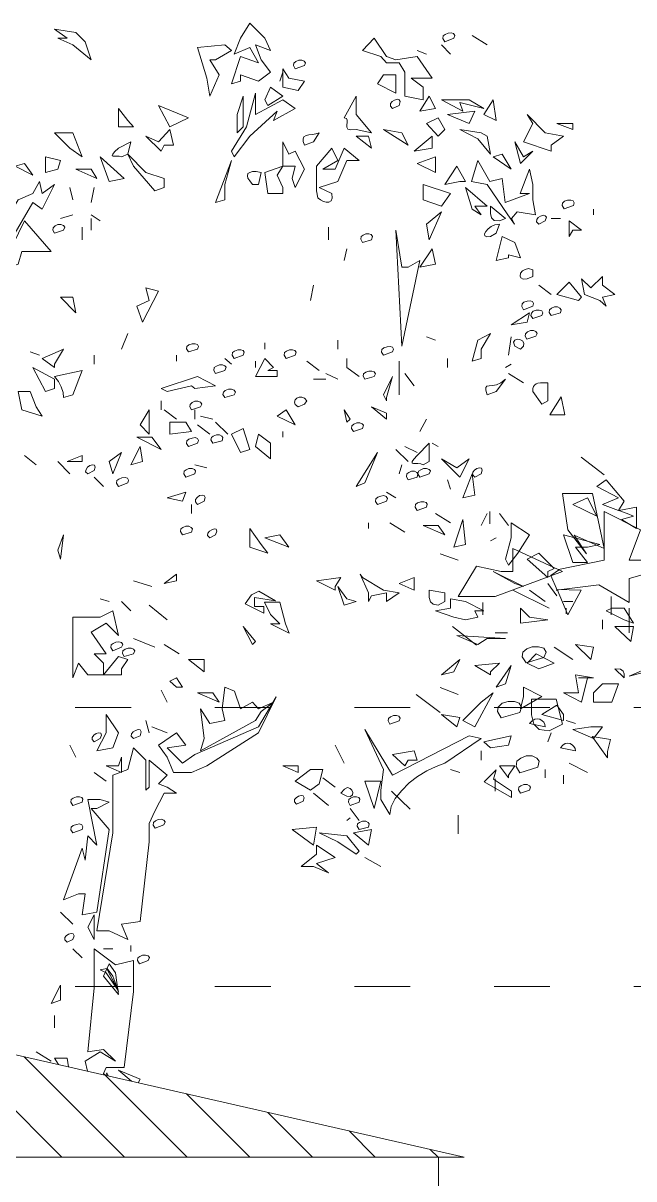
# Model space of a CAD drawing. Header units: millimetres. Extents: x 922141 to 965068, y 34629 to 256118.
# Drawn here: x 954940 to 956908, y 195422 to 199150 of the extents above; entities that cross this region are included whole.
import ezdxf

# ---------------------------------------------------------------- set-up
doc = ezdxf.new("R2010")
doc.units = ezdxf.units.MM
doc.linetypes.add('ACAD_ISO03W100', pattern=[30, 12, -18])
for name, color, linetype, lineweight in [('HATCH', 8, 'Continuous', 5), ('MCA__ LANDSCAPE', 136, 'Continuous', 5), ('MCA__ SCALE', 154, 'Continuous', 18)]:
    doc.layers.add(name, color=color, linetype=linetype, lineweight=lineweight)
doc.layers.add('MCA__ PISCINA ELEV.', color=91, linetype='Continuous')

# ---------------------------------------------------------------- blocks, each defined once
blk = doc.blocks.new('DS')
at = {"layer": 'HATCH', "linetype": 'Continuous'}
for points in [[(568880.2, 386406.3), (568880.2, 386431), (568952.6, 386406.3), (569000.3, 386441.7), (568963.4, 386491), (568940.3, 386551.1), (569000.3, 386528), (568977.2, 386577.2), (568917.2, 386637.3), (568880.2, 386577.2), (568855.6, 386514.1), (568917.2, 386540.3), (568952.6, 386478.7), (568880.2, 386504.9), (568844.8, 386395.5), (568880.2, 386406.3)], [(568285.9, 386491), (568262.8, 386563.4), (568225.8, 386600.3), (568141.1, 386612.6), (568190.4, 386577.2), (568153.5, 386577.2), (568213.5, 386551.1), (568285.9, 386491)], [(569607, 386332.4), (569607, 386381.7), (569559.2, 386418.6), (569643.9, 386418.6), (569583.9, 386504.9), (569499.2, 386491), (569462.2, 386504.9), (569413, 386577.2), (569366.8, 386528), (569439.1, 386504.9), (569462.2, 386478.7), (569511.5, 386478.7), (569534.6, 386441.7), (569534.6, 386346.3), (569607, 386332.4)], [(569730.1, 386577.2), (569733.2, 386588), (569728.6, 386595.7), (569719.4, 386598.8), (569707, 386597.2), (569694.7, 386592.6), (569687, 386586.5), (569685.5, 386575.7), (569693.2, 386563.4), (569730.1, 386577.2)], [(569862.6, 386551.1), (569802.5, 386588), (569862.6, 386551.1)], [(568758.6, 386346.3), (568795.5, 386431), (568758.6, 386491), (568781.7, 386491), (568844.8, 386528), (568818.6, 386551.1), (568709.3, 386540.3), (568746.3, 386418.6), (568758.6, 386346.3)], [(569620.8, 386514.1), (569583.9, 386528), (569620.8, 386514.1)], [(569716.3, 386514.1), (569680.9, 386551.1), (569716.3, 386514.1)], [(569135.8, 386467.9), (569138.9, 386478.7), (569134.3, 386486.4), (569125, 386489.5), (569112.7, 386489.5), (569100.4, 386484.8), (569092.7, 386477.2), (569091.2, 386467.9), (569098.8, 386455.6), (569135.8, 386467.9)], [(569037.3, 386406.3), (569049.6, 386441.7), (569037.3, 386406.3)], [(569109.6, 386369.4), (569135.8, 386406.3), (569072.7, 386418.6), (569049.6, 386455.6), (569049.6, 386381.7), (569109.6, 386369.4)], [(569499.2, 386358.6), (569499.2, 386431), (569449.9, 386431), (569425.3, 386395.5), (569499.2, 386358.6)], [(568855.6, 386104.5), (568917.2, 386187.7), (569026.5, 386286.2), (569012.6, 386249.3), (569098.8, 386297), (569049.6, 386332.4), (568940.3, 386273.9), (568940.3, 386358.6), (568904.8, 386224.6), (568844.8, 386127.6), (568855.6, 386104.5)], [(568867.9, 386200), (568891, 386224.6), (568891, 386346.3), (568867.9, 386273.9), (568867.9, 386200)], [(568989.5, 386309.3), (569049.6, 386346.3), (569000.3, 386381.7), (568977.2, 386332.4), (568989.5, 386309.3)], [(569402.2, 386200), (569340.6, 386273.9), (569340.6, 386346.3), (569292.9, 386260), (569302.1, 386257), (569305.2, 386250.8), (569305.2, 386241.6), (569303.6, 386232.3), (569303.6, 386223.1), (569308.3, 386215.4), (569319, 386212.3), (569340.6, 386213.9), (569402.2, 386200)], [(569656.2, 386297), (569631.6, 386346.3), (569594.6, 386286.2), (569656.2, 386297)], [(568455.2, 386224.6), (568432.1, 386249.3), (568395.2, 386297), (568395.2, 386224.6), (568455.2, 386224.6)], [(568600, 386224.6), (568673.9, 386260), (568553.8, 386309.3), (568600, 386224.6)], [(569511.5, 386309.3), (569516.1, 386324.7), (569511.5, 386332.4), (569503.8, 386334), (569493, 386330.9), (569483.8, 386324.7), (569477.6, 386317), (569477.6, 386306.2), (569485.3, 386297), (569511.5, 386309.3)], [(569765.6, 386286.2), (569753.2, 386321.6), (569848.7, 386297), (569790.2, 386332.4), (569680.9, 386332.4), (569765.6, 386286.2)], [(569898, 386249.3), (569885.7, 386332.4), (569848.7, 386273.9), (569898, 386249.3)], [(569667, 386187.7), (569693.2, 386213.9), (569667, 386260), (569620.8, 386237), (569667, 386187.7)], [(569790.2, 386237), (569813.3, 386286.2), (569704, 386273.9), (569790.2, 386237)], [(570116.6, 386127.6), (570116.6, 386150.7), (570165.9, 386187.7), (570093.5, 386200), (570021.1, 386273.9), (570044.2, 386237), (570007.3, 386164.6), (570116.6, 386127.6)], [(568564.6, 386127.6), (568576.9, 386150.7), (568613.8, 386150.7), (568600, 386213.9), (568553.8, 386164.6), (568504.5, 386187.7), (568564.6, 386127.6)], [(569548.5, 386150.7), (569522.3, 386200), (569449.9, 386213.9), (569548.5, 386150.7)], [(569874.9, 386115.3), (569862.6, 386187.7), (569837.9, 386200), (569753.2, 386213.9), (569825.6, 386176.9), (569874.9, 386115.3)], [(570202.8, 386213.9), (570202.8, 386237), (570139.7, 386237), (570202.8, 386213.9)], [(568250.5, 386104.5), (568213.5, 386200), (568141.1, 386200), (568201.2, 386139.9), (568250.5, 386104.5)], [(568432.1, 386115.3), (568444.5, 386164.6), (568395.2, 386139.9), (568379.8, 386124.6), (568372.1, 386115.3), (568370.6, 386110.7), (568373.6, 386107.6), (568379.8, 386107.6), (568387.5, 386107.6), (568398.3, 386107.6), (568407.5, 386104.5), (568432.1, 386115.3)], [(569098.8, 385982.9), (569135.8, 386055.3), (569098.8, 386127.6), (569072.7, 386115.3), (569049.6, 386164.6), (569049.6, 386067.6), (569098.8, 386067.6), (569086.5, 386018.3), (569098.8, 385982.9)], [(569171.2, 386164.6), (569194.3, 386200), (569180.5, 386196.9), (569166.6, 386193.8), (569152.7, 386192.3), (569142, 386189.2), (569132.7, 386184.6), (569129.6, 386176.9), (569129.6, 386166.1), (569135.8, 386150.7), (569171.2, 386164.6)], [(569402.2, 386139.9), (569389.9, 386187.7), (569340.6, 386187.7), (569402.2, 386139.9)], [(569643.9, 386139.9), (569643.9, 386187.7), (569571.5, 386127.6), (569643.9, 386139.9)], [(569995, 386078.4), (570044.2, 386127.6), (570007.3, 386104.5), (569971.9, 386164.6), (569995, 386078.4)], [(568576.9, 385982.9), (568576.9, 386018.3), (568504.5, 386042.9), (568432.1, 386115.3), (568455.2, 386067.6), (568539.9, 385969), (568576.9, 385982.9)], [(569188.2, 385941.3), (569189.7, 385939.8), (569198.9, 385933.6), (569211.2, 385927.5), (569222, 385924.4), (569232.8, 385924.4), (569242, 385929), (569245.1, 385939.8), (569243.6, 385958.3), (569194.3, 385982.9), (569268.2, 386006), (569303.6, 386090.7), (569352.9, 386090.7), (569292.9, 386139.9), (569257.4, 386055.3), (569208.2, 386055.3), (569268.2, 386090.7), (569243.6, 386139.9), (569183.5, 386067.6), (569183.5, 385969), (569188.2, 385941.3)], [(569958, 386055.3), (569922.6, 386115.3), (569885.7, 386104.5), (569958, 386055.3)], [(568054.9, 386032.2), (568021, 386078.4), (567984.1, 386067.6), (568054.9, 386032.2)], [(568153.5, 386055.3), (568164.2, 386090.7), (568104.2, 386104.5), (568104.2, 386042.9), (568153.5, 386055.3)], [(568418.3, 386018.3), (568322.8, 386104.5), (568358.2, 386006), (568418.3, 386018.3)], [(568818.6, 385933.6), (568818.6, 385995.2), (568844.8, 386090.7), (568781.7, 385922.8), (568818.6, 385933.6)], [(569049.6, 385958.3), (569049.6, 385982.9), (569026.5, 386032.2), (569049.6, 386067.6), (568977.2, 386042.9), (568989.5, 385958.3), (569049.6, 385958.3)], [(569656.2, 386042.9), (569656.2, 386104.5), (569583.9, 386078.4), (569656.2, 386042.9)], [(569753.2, 386006), (569776.3, 386006), (569740.9, 386067.6), (569693.2, 385995.2), (569753.2, 386006)], [(569971, 385836.6), (569958.7, 385859.7), (569981.8, 385885.9), (570054.1, 385873.6), (570043.4, 385933.6), (570043.4, 385995.2), (570031, 386055.3), (569994.1, 385958.3), (570031, 385958.3), (569934, 385922.8), (569921.7, 386018.3), (569872.4, 386006), (569824.7, 386090.7), (569800.1, 386006), (569861.7, 385995.2), (569944.8, 385873.6), (569971, 385836.6)], [(567947.1, 385605.7), (567934.8, 385665.7), (567947.1, 385738.1), (568054.9, 385922.8), (568091.9, 385896.7), (568141.1, 385995.2), (568091.9, 385958.3), (568081.1, 386006), (568054.9, 385958.3), (567996.4, 385933.6), (567924, 385813.5), (567874.8, 386042.9), (567887.1, 385801.2), (567874.8, 385764.3), (567656.1, 386006), (567862.4, 385654.9), (567947.1, 385605.7)], [(568309, 386018.3), (568285.9, 386055.3), (568225.8, 386055.3), (568309, 386018.3)], [(568952.6, 385995.2), (568963.4, 386042.9), (568943.3, 386046), (568927.9, 386046), (568917.2, 386042.9), (568909.5, 386038.3), (568907.9, 386029.1), (568909.5, 386019.9), (568917.2, 386009.1), (568927.9, 385995.2), (568952.6, 385995.2)], [(568213.5, 385933.6), (568201.2, 385982.9), (568213.5, 385933.6)], [(568285.9, 385922.8), (568298.2, 385982.9), (568285.9, 385922.8)], [(569680.9, 385909), (569716.3, 385958.3), (569607, 385995.2), (569607, 385933.6), (569680.9, 385909)], [(569837.9, 385873.6), (569813.3, 385909), (569862.6, 385909), (569776.3, 385982.9), (569802.5, 385896.7), (569837.9, 385873.6)], [(570205.5, 385910.8), (570208.6, 385921.5), (570203.9, 385929.2), (570194.7, 385932.3), (570182.4, 385932.3), (570170.1, 385927.7), (570162.4, 385920), (570160.8, 385910.8), (570168.5, 385898.4), (570205.5, 385910.8)], [(569631.6, 385775), (569680.9, 385885.9), (569620.8, 385836.6), (569631.6, 385775)], [(569934.9, 385859.7), (569874.9, 385909), (569874.9, 385879.7), (569879.5, 385861.3), (569890.3, 385852), (569911.8, 385850.5), (569934.9, 385859.7)], [(570286, 385873.6), (570286, 385896.7), (570286, 385873.6)], [(567996.4, 385678), (568010.3, 385727.3), (568081.1, 385727.3), (568127.3, 385727.3), (568021, 385850.5), (567973.3, 385751.9), (567961, 385665.7), (567996.4, 385678)], [(568176.5, 385813.5), (568181.2, 385824.3), (568176.5, 385832), (568165.8, 385835.1), (568153.5, 385835.1), (568142.7, 385830.5), (568135, 385822.8), (568133.4, 385813.5), (568141.1, 385801.2), (568176.5, 385813.5)], [(568213.5, 385873.6), (568164.2, 385859.7), (568213.5, 385873.6)], [(568322.8, 385850.5), (568285.9, 385873.6), (568322.8, 385850.5)], [(568285.9, 385813.5), (568285.9, 385859.7), (568285.9, 385813.5)], [(569898, 385801.2), (569911.8, 385836.6), (569893.4, 385833.5), (569878, 385827.4), (569865.6, 385818.1), (569856.4, 385807.4), (569851.8, 385798.1), (569853.3, 385790.4), (569861, 385785.8), (569874.9, 385787.4), (569898, 385801.2)], [(570093.5, 385850.5), (570098.1, 385864.3), (570093.5, 385870.5), (570085.8, 385872), (570075, 385869), (570065.8, 385862.8), (570059.6, 385855.1), (570058.1, 385845.9), (570067.3, 385836.6), (570093.5, 385850.5)], [(570153.6, 385859.7), (570116.6, 385859.7)], [(570189, 385787.4), (570202.8, 385813.5), (570238.3, 385813.5), (570189, 385850.5), (570189, 385787.4)], [(568250.5, 385775), (568250.5, 385824.3), (568250.5, 385775)], [(569231.3, 385775), (569231.3, 385824.3), (569231.3, 385775)], [(569402.2, 385775), (569405.3, 385787.4), (569400.6, 385795), (569391.4, 385798.1), (569379.1, 385798.1), (569368.3, 385793.5), (569360.6, 385787.4), (569359.1, 385776.6), (569366.8, 385764.3), (569402.2, 385775)], [(569522.3, 385351.6), (569594.6, 385691.9), (569548.5, 385665.7), (569522.3, 385665.7), (569499.2, 385813.5), (569522.3, 385351.6)], [(569947.2, 385702.7), (569947.2, 385715), (569995, 385702.7), (569971.9, 385764.3), (569922.6, 385787.4), (569898, 385691.9), (569947.2, 385702.7)], [(569292.9, 385691.9), (569303.6, 385738.1), (569292.9, 385691.9)], [(569656.2, 385678), (569643.9, 385738.1), (569594.6, 385665.7), (569656.2, 385678)], [(570044.2, 385628.8), (570044.2, 385654.9), (570027.3, 385659.6), (570013.4, 385656.5), (570002.7, 385650.3), (569995, 385641.1), (569993.4, 385630.3), (569996.5, 385622.6), (570005.8, 385618), (570021.1, 385619.5), (570044.2, 385628.8)], [(570225.9, 385533.3), (570238.3, 385545.6), (570189, 385605.7), (570139.7, 385556.4), (570225.9, 385533.3)], [(570335.3, 385510.2), (570321.4, 385545.6), (570370.7, 385556.4), (570321.4, 385593.3), (570321.4, 385628.8), (570275.2, 385582.6), (570238.3, 385619.5), (570249, 385556.4), (570310.6, 385533.3), (570335.3, 385510.2)], [(568490.7, 385447.1), (568553.8, 385570.2), (568504.5, 385582.6), (568516.8, 385533.3), (568467.6, 385510.2), (568490.7, 385447.1)], [(569158.9, 385533.3), (569171.2, 385593.3), (569158.9, 385533.3)], [(570116.6, 385556.4), (570067.3, 385593.3), (570116.6, 385556.4)], [(568225.8, 385484), (568213.5, 385545.6), (568164.2, 385545.6), (568225.8, 385484)], [(570044.2, 385510.2), (570047.3, 385521), (570042.7, 385528.7), (570033.5, 385531.8), (570021.1, 385530.2), (570008.8, 385525.6), (570001.1, 385519.4), (569999.6, 385508.7), (570007.3, 385496.3), (570044.2, 385510.2)], [(570021.1, 385447.1), (570030.4, 385484), (569958, 385436.3), (570021.1, 385447.1)], [(570079.7, 385473.2), (570084.3, 385484), (570079.7, 385491.7), (570068.9, 385494.8), (570056.6, 385494.8), (570045.8, 385490.2), (570038.1, 385482.5), (570036.5, 385473.2), (570044.2, 385460.9), (570079.7, 385473.2)], [(570153.6, 385484), (570156.6, 385496.3), (570152, 385502.5), (570142.8, 385507.1), (570130.5, 385507.1), (570118.2, 385502.5), (570110.5, 385496.3), (570108.9, 385485.6), (570116.6, 385473.2), (570153.6, 385484)], [(568407.5, 385339.3), (568432.1, 385400.9), (568407.5, 385339.3)], [(569268.2, 385339.3), (569268.2, 385374.7), (569268.2, 385339.3)], [(569656.2, 385374.7), (569620.8, 385388.6), (569656.2, 385374.7)], [(569837.9, 385302.3), (569837.9, 385339.3), (569874.9, 385400.9), (569825.6, 385374.7), (569802.5, 385291.6), (569837.9, 385302.3)], [(569947.2, 385314.7), (569958, 385388.6), (569947.2, 385314.7)], [(569995, 385339.3), (570007.3, 385351.6), (570008.8, 385362.4), (570002.7, 385371.6), (569991.9, 385377.8), (569981.1, 385379.3), (569971.9, 385374.7), (569967.3, 385367), (569971.9, 385351.6), (569995, 385339.3)], [(570056.1, 385391.2), (570060.7, 385402), (570056.1, 385409.7), (570046.9, 385412.7), (570034.5, 385412.7), (570022.2, 385408.1), (570014.5, 385400.4), (570013, 385391.2), (570020.7, 385378.9), (570056.1, 385391.2)], [(568081.1, 385314.7), (568044.1, 385328.5), (568081.1, 385314.7)], [(568141.1, 385265.4), (568141.1, 385279.2), (568176.5, 385339.3), (568091.9, 385302.3), (568141.1, 385265.4)], [(568709.3, 385339.3), (568713.9, 385350.1), (568709.3, 385357.8), (568700.1, 385360.8), (568687.7, 385360.8), (568675.4, 385356.2), (568667.7, 385350.1), (568666.2, 385340.8), (568673.9, 385328.5), (568709.3, 385339.3)], [(568891, 385314.7), (568895.6, 385327), (568891, 385333.1), (568881.7, 385336.2), (568869.4, 385336.2), (568857.1, 385331.6), (568849.4, 385325.4), (568847.9, 385314.7), (568855.6, 385302.3), (568891, 385314.7)], [(568977.2, 385339.3), (568977.2, 385363.9), (568977.2, 385339.3)], [(569098.8, 385314.7), (569101.9, 385327), (569097.3, 385333.1), (569088.1, 385336.2), (569075.8, 385336.2), (569063.4, 385331.6), (569055.7, 385325.4), (569054.2, 385314.7), (569061.9, 385302.3), (569098.8, 385314.7)], [(569485.3, 385328.5), (569489.9, 385339.3), (569485.3, 385347), (569476.1, 385350.1), (569463.8, 385348.5), (569451.4, 385343.9), (569443.7, 385337.7), (569442.2, 385327), (569449.9, 385314.7), (569485.3, 385328.5)], [(568298.2, 385279.2), (568298.2, 385314.7), (568298.2, 385279.2)], [(568626.2, 385291.6), (568626.2, 385314.7), (568626.2, 385291.6)], [(568844.8, 385279.2), (568818.6, 385302.3), (568844.8, 385279.2)], [(569026.5, 385230), (569026.5, 385254.6), (568989.5, 385254.6), (569012.6, 385265.4), (568977.2, 385302.3), (568940.3, 385230), (569026.5, 385230)], [(568940.3, 385265.4), (568940.3, 385291.6), (568940.3, 385265.4)], [(569194.3, 385254.6), (569145, 385291.6), (569194.3, 385254.6)], [(569303.6, 385265.4), (569303.6, 385302.3), (569303.6, 385265.4)], [(569511.5, 385157.6), (569511.5, 385291.6)], [(569704, 385265.4), (569704, 385302.3), (569704, 385265.4)], [(568141.1, 385182.2), (568141.1, 385219.2), (568054.9, 385265.4), (568104.2, 385169.9), (568141.1, 385182.2)], [(568213.5, 385157.6), (568250.5, 385254.6), (568141.1, 385230), (568156.5, 385210), (568167.3, 385188.4), (568175, 385166.8), (568176.5, 385146.8), (568213.5, 385157.6)], [(568818.6, 385254.6), (568823.2, 385266.9), (568818.6, 385273.1), (568809.4, 385276.2), (568797.1, 385276.2), (568784.7, 385271.5), (568775.5, 385265.4), (568774, 385254.6), (568781.7, 385242.3), (568818.6, 385254.6)], [(569268.2, 385219.2), (569220.5, 385242.3)], [(569352.9, 385230), (569303.6, 385265.4), (569352.9, 385230)], [(569413, 385230), (569417.6, 385240.7), (569413, 385248.4), (569403.7, 385251.5), (569391.4, 385251.5), (569379.1, 385246.9), (569369.8, 385240.7), (569368.3, 385231.5), (569376, 385219.2), (569413, 385230)], [(569571.5, 385193), (569534.6, 385242.3), (569571.5, 385193)], [(569958, 385279.2), (569934.9, 385265.4), (569958, 385279.2)], [(570007.3, 385205.3), (569947.2, 385242.3), (570007.3, 385205.3)], [(568589.2, 385169.9), (568686.2, 385193), (568698.5, 385182.2), (568781.7, 385193), (568709.3, 385230), (568564.6, 385182.2), (568589.2, 385169.9)], [(569220.5, 385219.2), (569171.2, 385219.2)], [(569462.2, 385133), (569462.2, 385146.8), (569485.3, 385230), (569449.9, 385157.6), (569462.2, 385133)], [(569898, 385169.9), (569934.9, 385219.2), (569916.4, 385205.3), (569899.5, 385197.6), (569884.1, 385194.6), (569870.3, 385193), (569861, 385191.5), (569856.4, 385186.9), (569856.4, 385176.1), (569862.6, 385157.6), (569898, 385169.9)], [(570079.7, 385120.6), (570104.3, 385133), (570104.3, 385205.3), (570087.4, 385205.3), (570075, 385205.3), (570064.3, 385203.8), (570056.6, 385200.7), (570050.4, 385196.1), (570047.3, 385189.9), (570044.2, 385182.2), (570044.2, 385169.9), (570079.7, 385120.6)], [(568091.9, 385072.9), (568067.2, 385109.9), (568044.1, 385169.9), (567996.4, 385169.9), (568010.3, 385097.6), (568091.9, 385072.9)], [(568855.6, 385157.6), (568860.2, 385168.4), (568855.6, 385176.1), (568844.8, 385179.2), (568832.5, 385179.2), (568820.2, 385174.5), (568812.5, 385168.4), (568810.9, 385159.1), (568818.6, 385146.8), (568855.6, 385157.6)], [(569135.8, 385120.6), (569145, 385133), (569135.8, 385143.7), (569125, 385148.4), (569114.2, 385148.4), (569105, 385143.7), (569098.8, 385137.6), (569095.8, 385128.3), (569098.8, 385119.1), (569109.6, 385109.9), (569135.8, 385120.6)], [(570171.2, 385077.3), (570157.3, 385149.7), (570111.1, 385077.3), (570171.2, 385077.3)], [(568564.6, 385097.6), (568564.6, 385133), (568564.6, 385097.6)], [(568721.6, 385109.9), (568726.2, 385120.6), (568721.6, 385128.3), (568710.8, 385131.4), (568698.5, 385131.4), (568687.7, 385126.8), (568680, 385119.1), (568678.5, 385109.9), (568686.2, 385097.6), (568721.6, 385109.9)], [(569462.2, 385060.6), (569462.2, 385083.7), (569402.2, 385109.9), (569462.2, 385060.6)], [(568516.8, 385000.5), (568516.8, 385023.6), (568516.8, 385097.6), (568481.4, 385037.5), (568516.8, 385000.5)], [(568626.2, 385060.6), (568576.9, 385097.6), (568626.2, 385060.6)], [(568698.5, 385060.6), (568698.5, 385097.6), (568698.5, 385060.6)], [(568770.9, 385060.6), (568721.6, 385072.9), (568770.9, 385060.6)], [(569098.8, 385037.5), (569061.9, 385097.6), (569026.5, 385072.9), (569098.8, 385037.5)], [(569303.6, 385048.3), (569317.5, 385060.6), (569292.9, 385097.6), (569303.6, 385048.3)], [(569594.6, 385011.3), (569620.8, 385060.6), (569594.6, 385011.3)], [(568686.2, 385011.3), (568663.1, 385048.3), (568600, 385048.3), (568600, 385000.5), (568686.2, 385011.3)], [(568758.6, 385000.5), (568709.3, 385037.5), (568758.6, 385000.5)], [(568830.9, 385000.5), (568781.7, 385048.3), (568830.9, 385000.5)], [(568917.2, 384939), (568891, 385023.6), (568844.8, 385000.5), (568880.2, 384928.2), (568917.2, 384939)], [(569049.6, 384988.2), (569049.6, 385011.3), (569049.6, 384988.2)], [(569366.8, 385023.6), (569369.8, 385036), (569365.2, 385042.1), (569356, 385045.2), (569343.7, 385045.2), (569331.3, 385040.6), (569323.6, 385034.4), (569322.1, 385023.6), (569329.8, 385011.3), (569366.8, 385023.6)], [(568564.6, 384939), (568527.6, 384988.2), (568467.6, 384988.2), (568564.6, 384939)], [(568709.3, 384965.1), (568713.9, 384975.9), (568709.3, 384983.6), (568700.1, 384986.7), (568687.7, 384985.2), (568675.4, 384980.5), (568667.7, 384974.4), (568666.2, 384963.6), (568673.9, 384951.3), (568709.3, 384965.1)], [(568807.8, 384974.4), (568810.9, 384986.7), (568806.3, 384992.8), (568797.1, 384997.5), (568784.7, 384997.5), (568772.4, 384992.8), (568764.7, 384986.7), (568763.2, 384977.5), (568770.9, 384965.1), (568807.8, 384974.4)], [(569000.3, 384902), (569000.3, 384965.1), (568952.6, 385000.5), (568940.3, 384951.3), (569000.3, 384902)], [(569631.6, 384891.2), (569631.6, 384965.1), (569583.9, 384915.9), (569570, 384900.5), (569563.8, 384891.2), (569563.8, 384885.1), (569568.5, 384883.5), (569576.2, 384883.5), (569586.9, 384883.5), (569597.7, 384882), (569607, 384878.9), (569631.6, 384891.2)], [(569667, 384951.3), (569643.9, 384965.1)], [(568067.2, 384878.9), (568021, 384915.9), (568067.2, 384878.9)], [(568250.5, 384891.2), (568250.5, 384915.9), (568190.4, 384891.2), (568250.5, 384891.2)], [(568372.1, 384842), (568407.5, 384928.2), (568358.2, 384891.2), (568372.1, 384842)], [(568490.7, 384891.2), (568481.4, 384951.3), (568444.5, 384878.9), (568490.7, 384891.2)], [(569376, 384806.5), (569425.3, 384928.2), (569340.6, 384792.7), (569376, 384806.5)], [(569548.5, 384891.2), (569499.2, 384939), (569548.5, 384891.2)], [(569583.9, 384928.2), (569534.6, 384951.3), (569583.9, 384928.2)], [(568201.2, 384842), (568153.5, 384891.2), (568201.2, 384842)], [(568298.2, 384855.8), (568302.8, 384869.7), (568299.7, 384877.4), (568292, 384878.9), (568281.3, 384875.8), (568272, 384869.7), (568265.9, 384860.4), (568264.3, 384851.2), (568273.6, 384842), (568298.2, 384855.8)], [(568746.3, 384866.6), (568698.5, 384878.9), (568746.3, 384866.6)], [(569511.5, 384842), (569522.3, 384878.9), (569511.5, 384842)], [(569753.2, 384829.6), (569790.2, 384902), (569740.9, 384866.6), (569680.9, 384902), (569753.2, 384829.6)], [(570328.2, 384838), (570235.8, 384908.9), (570328.2, 384838)], [(568335.1, 384792.7), (568298.2, 384829.6), (568335.1, 384792.7)], [(568432.1, 384806.5), (568435.2, 384817.3), (568430.6, 384825), (568421.4, 384828.1), (568409, 384826.6), (568396.7, 384821.9), (568389, 384815.8), (568387.5, 384805), (568395.2, 384792.7), (568432.1, 384806.5)], [(568698.5, 384842), (568701.6, 384854.3), (568697, 384860.4), (568687.7, 384863.5), (568675.4, 384863.5), (568664.6, 384858.9), (568656.9, 384852.7), (568655.4, 384842), (568663.1, 384829.6), (568698.5, 384842)], [(569583.9, 384829.6), (569586.9, 384842), (569582.3, 384848.1), (569573.1, 384852.7), (569560.8, 384852.7), (569550, 384848.1), (569542.3, 384842), (569540.8, 384831.2), (569548.5, 384818.9), (569583.9, 384829.6)], [(569631.6, 384842), (569636.2, 384854.3), (569631.6, 384860.4), (569620.8, 384863.5), (569608.5, 384863.5), (569597.7, 384858.9), (569588.5, 384852.7), (569586.9, 384842), (569594.6, 384829.6), (569631.6, 384842)], [(569813.3, 384757.3), (569802.5, 384842), (569765.6, 384746.5), (569813.3, 384757.3)], [(569837.9, 384842), (569842.5, 384857.4), (569839.5, 384865.1), (569831.8, 384866.6), (569821, 384863.5), (569811.7, 384857.4), (569805.6, 384849.7), (569804, 384840.4), (569813.3, 384829.6), (569837.9, 384842)], [(569716.3, 384781.9), (569704, 384818.9), (569716.3, 384781.9)], [(570384.5, 384697.2), (570407.6, 384734.2), (570335.3, 384818.9), (570298.3, 384792.7), (570384.5, 384746.5), (570321.4, 384720.3), (570384.5, 384697.2)], [(568649.2, 384734.2), (568663.1, 384769.6), (568589.2, 384746.5), (568649.2, 384734.2)], [(568735.5, 384734.2), (568740.1, 384748), (568735.5, 384755.7), (568727.8, 384757.3), (568717, 384755.7), (568707.8, 384748), (568701.6, 384740.3), (568701.6, 384731.1), (568709.3, 384720.3), (568735.5, 384734.2)], [(569462.2, 384734.2), (569465.3, 384745), (569460.7, 384752.7), (569451.4, 384755.7), (569439.1, 384754.2), (569426.8, 384749.6), (569419.1, 384743.4), (569417.6, 384732.6), (569425.3, 384720.3), (569462.2, 384734.2)], [(569499.2, 384746.5), (569462.2, 384769.6)], [(569620.8, 384709.5), (569623.9, 384721.9), (569619.3, 384728), (569610, 384731.1), (569597.7, 384731.1), (569585.4, 384726.5), (569577.7, 384720.3), (569576.2, 384709.5), (569583.9, 384697.2), (569620.8, 384709.5)], [(570257.4, 384523.9), (570208.1, 384597.8), (570328.2, 384545.5), (570282, 384764.1), (570161.9, 384764.1), (570183.5, 384619.4), (570257.4, 384523.9)], [(570298.3, 384674.1), (570261.3, 384746.5), (570202.8, 384720.3), (570298.3, 384674.1)], [(568686.2, 384684.9), (568686.2, 384720.3), (568686.2, 384684.9)], [(569716.3, 384647.9), (569656.2, 384684.9), (569716.3, 384647.9)], [(569837.9, 384637.2), (569862.6, 384684.9), (569837.9, 384637.2)], [(569872.4, 384644), (569872.4, 384693.3), (569872.4, 384644)], [(569947.2, 384637.2), (569911.8, 384684.9), (569947.2, 384637.2)], [(570115.7, 384437.7), (570140.3, 384379.2), (570137.3, 384379.2), (570306.6, 384400.8), (570426.7, 384329.9), (570426.7, 384425.4), (570525.3, 384453.1), (570571.5, 384354.6), (570670, 384354.6), (570670, 384453.1), (570697.7, 384329.9), (570888.6, 384379.2), (570790.1, 384474.7), (570719.3, 384523.9), (570645.4, 384474.7), (570599.2, 384499.3), (570426.7, 384499.3), (570472.9, 384619.4), (570328.2, 384693.3), (570328.2, 384499.3), (570146.5, 384462.3), (570146.5, 384459.3), (570115.7, 384437.7)], [(570386.1, 384697.2), (570384.5, 384697.2), (570384.5, 384697.2), (570386.1, 384697.2)], [(570386.1, 384697.2), (570419.9, 384684.9), (570444.6, 384674.1), (570396.8, 384660.3), (570456.9, 384624.9), (570456.9, 384709.5), (570386.1, 384697.2)], [(569389.9, 384624.9), (569389.9, 384647.9)], [(569534.6, 384611), (569474.5, 384647.9), (569534.6, 384611)], [(569776.3, 384561.7), (569765.6, 384660.3), (569730.1, 384550.9), (569776.3, 384561.7)], [(569947.2, 384478.6), (569984.2, 384526.3), (570030.4, 384600.2), (569958, 384647.9), (569958, 384587.9), (569934.9, 384503.2), (569947.2, 384478.6)], [(568164.2, 384503.2), (568176.5, 384600.2), (568153.5, 384538.6), (568164.2, 384503.2)], [(568686.2, 384611), (568689.3, 384623.3), (568684.7, 384629.5), (568675.4, 384634.1), (568663.1, 384634.1), (568650.8, 384629.5), (568643.1, 384623.3), (568641.5, 384612.5), (568649.2, 384600.2), (568686.2, 384611)], [(568781.7, 384600.2), (568786.3, 384614.1), (568783.2, 384621.8), (568775.5, 384623.3), (568766.3, 384620.2), (568757, 384614.1), (568750.9, 384606.4), (568749.3, 384597.1), (568758.6, 384587.9), (568781.7, 384600.2)], [(568989.5, 384526.3), (568963.4, 384561.7), (568917.2, 384624.9), (568917.2, 384550.9), (568989.5, 384526.3)], [(569072.7, 384550.9), (569037.3, 384600.2), (568977.2, 384587.9), (569072.7, 384550.9)], [(569693.2, 384600.2), (569667, 384637.2), (569607, 384637.2), (569693.2, 384600.2)], [(570261.3, 384489.4), (570213.6, 384550.9), (570261.3, 384550.9), (570310.6, 384561.7), (570165.9, 384600.2), (570202.8, 384489.4), (570261.3, 384489.4)], [(569746.2, 384354.6), (569894, 384354.6), (570161.9, 384453.1), (569964.8, 384545.5), (569964.8, 384453.1), (569918.6, 384453.1), (569820.1, 384474.7), (569746.2, 384354.6)], [(569898, 384587.9), (569874.9, 384575.6), (569898, 384587.9)], [(569746.2, 384499.3), (569675.3, 384523.9), (569746.2, 384499.3)], [(570104.3, 384429.3), (570104.3, 384453.9), (570128.9, 384466.3), (570067.3, 384526.3), (570021.1, 384503.2), (570104.3, 384429.3)], [(570007.3, 384393.9), (569885.7, 384453.9), (569971.9, 384406.2), (570007.3, 384393.9)], [(568527.6, 384393.9), (568455.2, 384417)], [(568626.2, 384417), (568626.2, 384443.2), (568576.9, 384406.2), (568626.2, 384417)], [(569257.4, 384380), (569257.4, 384393.9), (569280.5, 384429.3), (569183.5, 384417), (569257.4, 384380)], [(569357.5, 384443.2), (569389.9, 384369.3), (569389.9, 384333.8), (569402.2, 384356.9), (569462.2, 384369.3), (569462.2, 384333.8), (569511.5, 384369.3), (569449.9, 384380), (569366.8, 384429.3), (569357.5, 384443.2)], [(569571.5, 384380), (569571.5, 384429.3), (569511.5, 384406.2), (569571.5, 384380)], [(568953.7, 384375.8), (568924.4, 384360.4), (568899.8, 384325), (568973.7, 384288.1), (568973.7, 384314.2), (568936.7, 384314.2), (568936.7, 384349.7), (569019.9, 384337.3), (568953.7, 384375.8)], [(569340.6, 384333.8), (569303.6, 384344.6), (569268.2, 384393.9), (569292.9, 384320), (569340.6, 384333.8)], [(569693.2, 384333.8), (569693.2, 384369.3), (569631.6, 384380), (569631.6, 384350.8), (569636.2, 384332.3), (569647, 384323.1), (569667, 384320), (569693.2, 384333.8)], [(570109.5, 384308.4), (569964.8, 384379.2), (570109.5, 384308.4)], [(570093.5, 384333.8), (570030.4, 384380), (570093.5, 384333.8)], [(570139.7, 384356.9), (570104.3, 384406.2), (570139.7, 384356.9)], [(570140.3, 384382.3), (570183.5, 384280.7), (570235.8, 384379.2), (570140.3, 384382.3)], [(570140.3, 384382.3), (570140.3, 384382.3), (570140.3, 384382.3)], [(568358.2, 384333.8), (568322.8, 384344.6), (568358.2, 384333.8)], [(568444.5, 384296.9), (568407.5, 384333.8), (568444.5, 384296.9)], [(568589.2, 384261.5), (568516.8, 384320), (568589.2, 384261.5)], [(569074.2, 384208.7), (569060.3, 384245.6), (569037.2, 384331.8), (568975.7, 384331.8), (569000.3, 384282.6), (569037.2, 384245.6), (569000.3, 384245.6), (569074.2, 384208.7)], [(569825.6, 384272.3), (569813.3, 384296.9), (569848.7, 384296.9), (569776.3, 384333.8), (569716.3, 384344.6), (569716.3, 384307.7), (569656.2, 384296.9), (569730.1, 384272.3), (569776.3, 384261.5), (569825.6, 384272.3)], [(569844.7, 384280.7), (569844.7, 384329.9), (569844.7, 384280.7)], [(570202.8, 384333.8), (570165.9, 384333.8), (570202.8, 384333.8)], [(570355.9, 384280.7), (570355.9, 384354.6), (570355.9, 384280.7)], [(568335.1, 384042.8), (568335.1, 384089), (568298.2, 384126), (568345.9, 384126), (568285.9, 384212.2), (568345.9, 384247.6), (568395.2, 384198.3), (568372.1, 384296.9), (568322.8, 384272.3), (568213.5, 384272.3), (568213.5, 384030.5), (568236.6, 384089), (568273.6, 384042.8), (568335.1, 384042.8)], [(569995, 384247.6), (570104.3, 384261.5), (570030.4, 384272.3), (569995, 384307.7), (569995, 384247.6)], [(570176.7, 384284.6), (570176.7, 384307.7), (570176.7, 384284.6)], [(570444.6, 384247.6), (570407.6, 384307.7), (570358.3, 384307.7), (570335.3, 384296.9), (570407.6, 384261.5), (570444.6, 384247.6)], [(570426.7, 384209.8), (570426.7, 384308.4), (570426.7, 384209.8)], [(568927.9, 384162.9), (568940.3, 384175.3), (568891, 384235.3), (568927.9, 384162.9)], [(569820.1, 384160.6), (569724.6, 384234.5), (569820.1, 384160.6)], [(570321.4, 384224.5), (570321.4, 384261.5), (570321.4, 384224.5)], [(570433.8, 384175.3), (570444.6, 384235.3), (570370.7, 384235.3), (570433.8, 384175.3)], [(568539.9, 384152.2), (568455.2, 384187.6), (568539.9, 384152.2)], [(569825.6, 384162.9), (569862.6, 384187.6), (569934.9, 384187.6), (569740.9, 384198.3), (569825.6, 384162.9)], [(569894, 384209.8), (569943.3, 384209.8), (569894, 384209.8)], [(568407.5, 384152.2), (568412.1, 384162.9), (568407.5, 384170.6), (568396.7, 384173.7), (568384.4, 384172.2), (568373.6, 384167.6), (568365.9, 384161.4), (568364.4, 384150.6), (568372.1, 384138.3), (568407.5, 384152.2)], [(568455.2, 384126), (568459.9, 384138.3), (568455.2, 384144.5), (568446, 384149.1), (568433.7, 384149.1), (568421.4, 384144.5), (568412.1, 384138.3), (568410.6, 384127.5), (568418.3, 384115.2), (568455.2, 384126)], [(568636.9, 384126), (568576.9, 384162.9), (568636.9, 384126)], [(570088, 384111.3), (570097.2, 384132.8), (570088, 384148.2), (570066.4, 384154.4), (570041.8, 384154.4), (570020.2, 384145.2), (570004.8, 384132.8), (570001.8, 384114.4), (570017.2, 384089.7), (570088, 384111.3)], [(570202.8, 384102.9), (570128.9, 384152.2), (570202.8, 384102.9)], [(570275.2, 384102.9), (570286, 384152.2), (570213.6, 384162.9), (570275.2, 384102.9)], [(568407.5, 384042.8), (568407.5, 384065.9), (568432.1, 384102.9), (568395.2, 384115.2), (568335.1, 384042.8), (568407.5, 384042.8)], [(568735.5, 384053.6), (568735.5, 384102.9), (568673.9, 384102.9), (568735.5, 384053.6)], [(569730.1, 384053.6), (569753.2, 384102.9), (569680.9, 384042.8), (569730.1, 384053.6)], [(569874.9, 384042.8), (569874.9, 384053.6), (569911.8, 384089), (569813.3, 384079.8), (569874.9, 384042.8)], [(570067.3, 384065.9), (570128.9, 384089), (570056.6, 384126), (570021.1, 384089), (570067.3, 384065.9)], [(570525.3, 384062), (570549.9, 384089.7), (570426.7, 384037.4), (570525.3, 384062)], [(569934.9, 384005.9), (569958, 384079.8), (569898, 383993.6), (569934.9, 384005.9)], [(570238.3, 383933.5), (570261.3, 384030.5), (570225.9, 384030.5), (570286, 384030.5), (570213.6, 384042.8), (570225.9, 383970.5), (570165.9, 383970.5), (570238.3, 383933.5)], [(570407.6, 384030.5), (570407.6, 384045.9), (570403, 384056.7), (570392.2, 384064.4), (570370.7, 384065.9), (570407.6, 384030.5)], [(568626.2, 383993.6), (568649.2, 383993.6), (568626.2, 384030.5), (568600, 384016.7), (568626.2, 383993.6)], [(568857.1, 383976.6), (568818.6, 383993.6), (568807.8, 383907.3), (568818.6, 383861.1), (568758.6, 383848.8), (568721.6, 383907.3), (568735.5, 383788.8), (568721.6, 383739.5), (568940.3, 383861.1), (568963.4, 383896.6), (569012.6, 383933.5), (568952.6, 383907.3), (568927.9, 383933.5), (568880.2, 383907.3), (568857.1, 383976.6)], [(569995, 383907.3), (570079.7, 383956.6), (570007.3, 383993.6), (570007.3, 383956.6), (569995, 383907.3)], [(570358.3, 383933.5), (570384.5, 384005.9), (570321.4, 384005.9), (570286, 383970.5), (570286, 383933.5), (570358.3, 383933.5)], [(568686.2, 383653.3), (568746.3, 383679.5), (568952.6, 383811.9), (569023, 383955), (568952.6, 383835), (568698.5, 383725.7), (568649.2, 383690.2), (568589.2, 383751.8), (568663.1, 383762.6), (568626.2, 383811.9), (568553.8, 383762.6), (568589.2, 383714.9), (568613.8, 383653.3), (568686.2, 383653.3)], [(568589.2, 383933.5), (568564.6, 383981.2), (568589.2, 383933.5)], [(568795.5, 383933.5), (568770.9, 383970.5), (568709.3, 383970.5), (568795.5, 383933.5)], [(569675.3, 383892.6), (569579.9, 383963.5), (569675.3, 383892.6)], [(569746.2, 383963.5), (569675.3, 383991.2), (569746.2, 383963.5)], [(569813.3, 383835), (569885.7, 383970.5), (569837.9, 383933.5), (569765.6, 383861.1), (569813.3, 383835)], [(569992.5, 383892.6), (569998.7, 383914.2), (569989.4, 383929.6), (569971, 383935.8), (569946.3, 383935.8), (569921.7, 383929.6), (569906.3, 383914.2), (569903.2, 383895.7), (569918.6, 383871.1), (569992.5, 383892.6)], [(570161.9, 383846.5), (570137.3, 383945), (570038.7, 383945), (570038.7, 383883.4), (570048, 383846.5), (570069.5, 383824.9), (570109.5, 383818.7), (570161.9, 383846.5)], [(570165.9, 383861.1), (570165.9, 383884.2), (570139.7, 383921.2), (570079.7, 383884.2), (570165.9, 383861.1)], [(568372.1, 383751.8), (568395.2, 383811.9), (568345.9, 383884.2), (568345.9, 383811.9), (568309, 383739.5), (568372.1, 383751.8)], [(568516.8, 383811.9), (568504.5, 383861.1)], [(569512.4, 383858.8), (569515.5, 383869.5), (569510.8, 383877.2), (569501.6, 383880.3), (569489.3, 383880.3), (569477, 383875.7), (569469.3, 383868), (569467.7, 383858.8), (569475.4, 383846.4), (569512.4, 383858.8)], [(569740.9, 383835), (569753.2, 383871.9), (569680.9, 383884.2), (569740.9, 383835)], [(570093.5, 383835), (570092, 383844.2), (570087.4, 383853.4), (570081.2, 383859.6), (570072, 383865.8), (570061.2, 383867.3), (570051.9, 383865.8), (570041.2, 383859.6), (570030.4, 383848.8), (570093.5, 383835)], [(570213.6, 383848.8), (570176.7, 383861.1), (570213.6, 383848.8)], [(568322.8, 383788.8), (568327.4, 383802.6), (568324.4, 383810.3), (568315.1, 383811.9), (568305.9, 383808.8), (568296.6, 383802.6), (568290.5, 383793.4), (568290.5, 383784.2), (568298.2, 383774.9), (568322.8, 383788.8)], [(568481.4, 383799.6), (568486, 383815), (568481.4, 383822.7), (568473.7, 383824.2), (568462.9, 383821.1), (568453.7, 383815), (568447.5, 383807.3), (568446, 383798), (568455.2, 383788.8), (568481.4, 383799.6)], [(568589.2, 383811.9), (568527.6, 383835)], [(569474.5, 383485.5), (569480.7, 383517.8), (569496.1, 383550.1), (569520.7, 383580.9), (569551.5, 383611.7), (569585.4, 383637.9), (569622.4, 383659.4), (569659.3, 383677.9), (569693.2, 383690.2), (569837.9, 383788.8), (569790.2, 383799.6), (569485.3, 383642.5), (569376, 383824.2), (569449.9, 383665.6), (569439.1, 383582.5), (569439.1, 383545.5), (569474.5, 383485.5)], [(570104.3, 383774.9), (570116.6, 383811.9), (570104.3, 383774.9)], [(570286, 383788.8), (570321.4, 383835), (570275.2, 383835), (570202.8, 383824.2), (570286, 383788.8)], [(569874.9, 383751.8), (569947.2, 383762.6), (569958, 383799.6), (569848.7, 383774.9), (569874.9, 383751.8)], [(570213.6, 383739.5), (570212.1, 383748.7), (570207.5, 383756.4), (570201.3, 383762.6), (570192.1, 383768.8), (570182.8, 383770.3), (570172, 383768.8), (570162.8, 383762.6), (570153.6, 383751.8), (570213.6, 383739.5)], [(570340.7, 383712.2), (570340.7, 383736.9), (570353.1, 383784.6), (570280.7, 383796.9), (570340.7, 383712.2)], [(568225.8, 383714.9), (568201.2, 383762.6), (568225.8, 383714.9)], [(568432.1, 382988.1), (568407.5, 383049.7), (568481.4, 383060.5), (568516.8, 383377.7), (568516.8, 383450), (568539.9, 383499.3), (568576.9, 383571.7), (568626.2, 383571.7), (568589.2, 383594.8), (568553.8, 383608.6), (568589.2, 383642.5), (568516.8, 383702.6), (568516.8, 383594.8), (568504.5, 383582.5), (568504.5, 383702.6), (568455.2, 383751.8), (568432.1, 383665.6), (568372.1, 383642.5), (568372.1, 383485.5), (568372.1, 383413.1), (568309, 383023.5), (568358.2, 383023.5), (568432.1, 382988.1)], [(569292.9, 383690.2), (569257.4, 383762.6), (569292.9, 383690.2)], [(569534.6, 383679.5), (569548.5, 383702.6), (569583.9, 383702.6), (569571.5, 383739.5), (569485.3, 383725.7), (569534.6, 383679.5)], [(569837.9, 383702.6), (569837.9, 383739.5), (569837.9, 383702.6)], [(570063.4, 383674), (570069.5, 383698.6), (570060.3, 383711), (570041.8, 383720.2), (570017.2, 383720.2), (569995.6, 383711), (569980.2, 383698.6), (569977.1, 383677.1), (569992.5, 383652.4), (570063.4, 383674)], [(568407.5, 383653.3), (568407.5, 383714.9), (568395.2, 383679.5), (568345.9, 383679.5), (568407.5, 383653.3)], [(569109.6, 383653.3), (569109.6, 383679.5), (569049.6, 383679.5), (569109.6, 383653.3)], [(569947.2, 383631.7), (569947.2, 383642.5), (569971.9, 383679.5), (569911.8, 383679.5), (569947.2, 383631.7)], [(570261.3, 383653.3), (570189, 383690.2), (570261.3, 383653.3)], [(568345.9, 383619.4), (568298.2, 383653.3), (568345.9, 383619.4)], [(569158.9, 383582.5), (569194.3, 383608.6), (569208.2, 383665.6), (569158.9, 383665.6), (569098.8, 383619.4), (569158.9, 383582.5)], [(569257.4, 383594.8), (569208.2, 383631.7), (569257.4, 383594.8)], [(569753.2, 383653.3), (569716.3, 383665.6), (569753.2, 383653.3)], [(569959.2, 383554.1), (569959.2, 383578.7), (569886.8, 383626.4), (569897.6, 383663.4), (569849.9, 383615.7), (569959.2, 383554.1)], [(569894, 383578.5), (569894, 383627.8), (569894, 383578.5)], [(570093.5, 383631.7), (570093.5, 383665.6), (570093.5, 383631.7)], [(570165.9, 383608.6), (570165.9, 383642.5), (570165.9, 383608.6)], [(569303.6, 383559.4), (569319, 383557.8), (569326.7, 383564), (569328.3, 383573.2), (569323.6, 383582.5), (569317.5, 383590.2), (569306.7, 383593.2), (569294.4, 383587.1), (569280.5, 383571.7), (569303.6, 383559.4)], [(569413, 383510.1), (569439.1, 383619.4), (569376, 383619.4), (569413, 383510.1)], [(570030.4, 383582.5), (570035, 383594.8), (570030.4, 383600.9), (570021.1, 383605.6), (570008.8, 383605.6), (569996.5, 383600.9), (569988.8, 383594.8), (569987.3, 383584), (569995, 383571.7), (570030.4, 383582.5)], [(568309, 383097.4), (568358.2, 383426.9), (568285.9, 383510.1), (568309, 383510.1), (568358.2, 383534.7), (568322.8, 383545.5), (568273.6, 383545.5), (568309, 383363.8), (568273.6, 383400.8), (568262.8, 383303.8), (568250.5, 383351.5), (568176.5, 383146.7), (568236.6, 383169.8), (568262.8, 383169.8), (568250.5, 383086.7), (568309, 383097.4)], [(568250.5, 383534.7), (568253.5, 383547), (568248.9, 383553.2), (568239.7, 383556.3), (568227.4, 383556.3), (568215, 383551.7), (568207.3, 383545.5), (568205.8, 383534.7), (568213.5, 383522.4), (568250.5, 383534.7)], [(569129.7, 383539.1), (569134.3, 383553), (569129.7, 383560.7), (569122, 383562.2), (569111.2, 383559.1), (569101.9, 383553), (569095.8, 383545.3), (569095.8, 383536), (569103.5, 383526.8), (569129.7, 383539.1)], [(569231.3, 383522.4), (569171.2, 383571.7), (569231.3, 383522.4)], [(569352.9, 383534.7), (569356, 383547), (569351.4, 383553.2), (569342.1, 383556.3), (569329.8, 383556.3), (569319, 383551.7), (569311.3, 383545.5), (569309.8, 383534.7), (569317.5, 383522.4), (569352.9, 383534.7)], [(569555.2, 383507.7), (569481.3, 383578.5), (569555.2, 383507.7)], [(569352.9, 383462.4), (569317.5, 383510.1), (569352.9, 383462.4)], [(568250.5, 383426.9), (568253.5, 383437.7), (568248.9, 383445.4), (568239.7, 383448.5), (568227.4, 383447), (568215, 383442.3), (568207.3, 383436.2), (568205.8, 383425.4), (568213.5, 383413.1), (568250.5, 383426.9)], [(568576, 383445.6), (568580.6, 383456.4), (568576, 383464.1), (568565.2, 383467.2), (568552.9, 383465.7), (568542.1, 383461), (568534.4, 383454.9), (568532.9, 383444.1), (568540.6, 383431.8), (568576, 383445.6)], [(569303.6, 383462.4), (569317.5, 383473.1), (569303.6, 383462.4)], [(569389.9, 383436.2), (569392.9, 383448.5), (569388.3, 383454.7), (569379.1, 383459.3), (569366.8, 383459.3), (569354.4, 383454.7), (569346.7, 383448.5), (569345.2, 383439.3), (569352.9, 383426.9), (569389.9, 383436.2)], [(569746.2, 383409.2), (569746.2, 383483.1), (569746.2, 383409.2)], [(569171.2, 383363.8), (569183.5, 383436.2), (569086.5, 383426.9), (569171.2, 383363.8)], [(569340.6, 383328.4), (569352.9, 383340.7), (569303.6, 383400.8), (569194.3, 383413.1), (569268.2, 383377.7), (569340.6, 383328.4)], [(569389.9, 383363.8), (569402.2, 383426.9), (569329.8, 383413.1), (569389.9, 383363.8)], [(569231.3, 383254.5), (569183.5, 383291.4), (569257.4, 383314.5), (569183.5, 383363.8), (569183.5, 383328.4), (569121.9, 383279.1), (569171.2, 383279.1), (569231.3, 383254.5)], [(569439.1, 383279.1), (569376, 383314.5), (569439.1, 383279.1)], [(568213.5, 383049.7), (568164.2, 383097.4), (568213.5, 383049.7)], [(568298.2, 382988.1), (568298.2, 383086.7), (568273.6, 383037.4), (568298.2, 382988.1)], [(568213.5, 382988.1), (568218.1, 383003.5), (568215, 383011.2), (568207.3, 383012.8), (568196.6, 383009.7), (568187.3, 383003.5), (568181.2, 382995.8), (568181.2, 382986.6), (568190.4, 382977.3), (568213.5, 382988.1)], [(568250.5, 382915.8), (568213.5, 382951.2), (568250.5, 382915.8)], [(568382.9, 382888), (568298.2, 382951.2), (568298.2, 382868), (568298.2, 382795.7), (568273.6, 382541.6), (568335.1, 382550.8), (568382.9, 382504.6), (568322.8, 382541.6), (568262.8, 382504.6), (568271.7, 382463.8)], [(568372.1, 382951.2), (568335.1, 382951.2), (568372.1, 382951.2)], [(568444.5, 382940.4), (568444.5, 382965), (568444.5, 382940.4)], [(568345.3, 382445.2), (568335.1, 382455.4), (568345.9, 382478.5), (568418.3, 382478.5), (568455.2, 382781.8), (568455.2, 382905), (568382.9, 382888)], [(568395.2, 382769.5), (568382.9, 382855.7), (568358.2, 382891.1), (568335.1, 382841.8), (568395.2, 382769.5)], [(568513.5, 382904.3), (568518.1, 382916.6), (568513.5, 382922.8), (568502.7, 382925.9), (568490.4, 382925.9), (568479.6, 382921.2), (568472, 382915.1), (568470.4, 382904.3), (568478.1, 382892), (568513.5, 382904.3)], [(568393.7, 382784.9), (568345.9, 382855.7), (568342.8, 382857.2), (568322.8, 382868), (568349, 382872.6), (568349, 382871.1), (568393.7, 382784.9)], [(568392.1, 382789.5), (568372.1, 382841.8), (568350.5, 382872.6), (568349, 382872.6), (568349, 382871.1), (568392.1, 382789.5)], [(568164.2, 382746.4), (568164.2, 382806.4), (568127.3, 382734.1), (568164.2, 382746.4)], [(568392.1, 382791), (568395.2, 382781.8), (568393.7, 382784.9), (568392.1, 382791)], [(568141.1, 382637.1), (568141.1, 382686.3)], [(568127.3, 382504.6), (568067.2, 382541.6), (568127.3, 382504.6)], [(568196.6, 382481), (568190.4, 382515.4), (568141.1, 382515.4), (568156, 382490.2)], [(568354.1, 382445), (568348.9, 382457.1), (568345.3, 382445.2)], [(568473.7, 382417.7), (568481.4, 382432.3), (568395.2, 382467.7), (568446.6, 382423.9)]]:
    blk.add_lwpolyline(points, dxfattribs=at)

msp = doc.modelspace()

# ---------------------------------------------------------------- hatches: boundary and pattern name
at = {"layer": 'MCA__ SCALE', "ltscale": 600}
h = msp.add_hatch(dxfattribs=at)
h.set_pattern_fill('ANSI31', color=256, scale=45, angle=90)
h.set_pattern_definition([(135, (347980.63, -185678.52), (-101.02788, -101.02788), [])])
h.paths.add_polyline_path([(951759.4, 196542.18), (951759.4, 195492.18), (956361.2, 195492.18)])

# ---------------------------------------------------------------- linework, layer by layer
at = {"layer": 'MCA__ LANDSCAPE', "linetype": 'ACAD_ISO03W100', "ltscale": 15}
for p, q in [((949257.86, 196942.18), (959851.55, 196942.18)), ((949257.86, 196042.18), (959851.55, 196042.18))]:
    msp.add_line(p, q, dxfattribs=at)
at = {"layer": 'MCA__ SCALE'}
for p, q in [((951759.4, 196542.18), (956361.2, 195492.18)), ((950225.47, 195492.18), (956361.2, 195492.18)), ((956278.59, 195492.18), (956278.59, 195342.18))]:
    msp.add_line(p, q, dxfattribs=at)

# ---------------------------------------------------------------- block references
at = {"layer": 'MCA__ PISCINA ELEV.', "xscale": 0.81, "yscale": 0.81, "zscale": 0.81}
msp.add_blockref('DS', (494847.18, -114026.54), dxfattribs=at)

doc.saveas('drawing.dxf')
